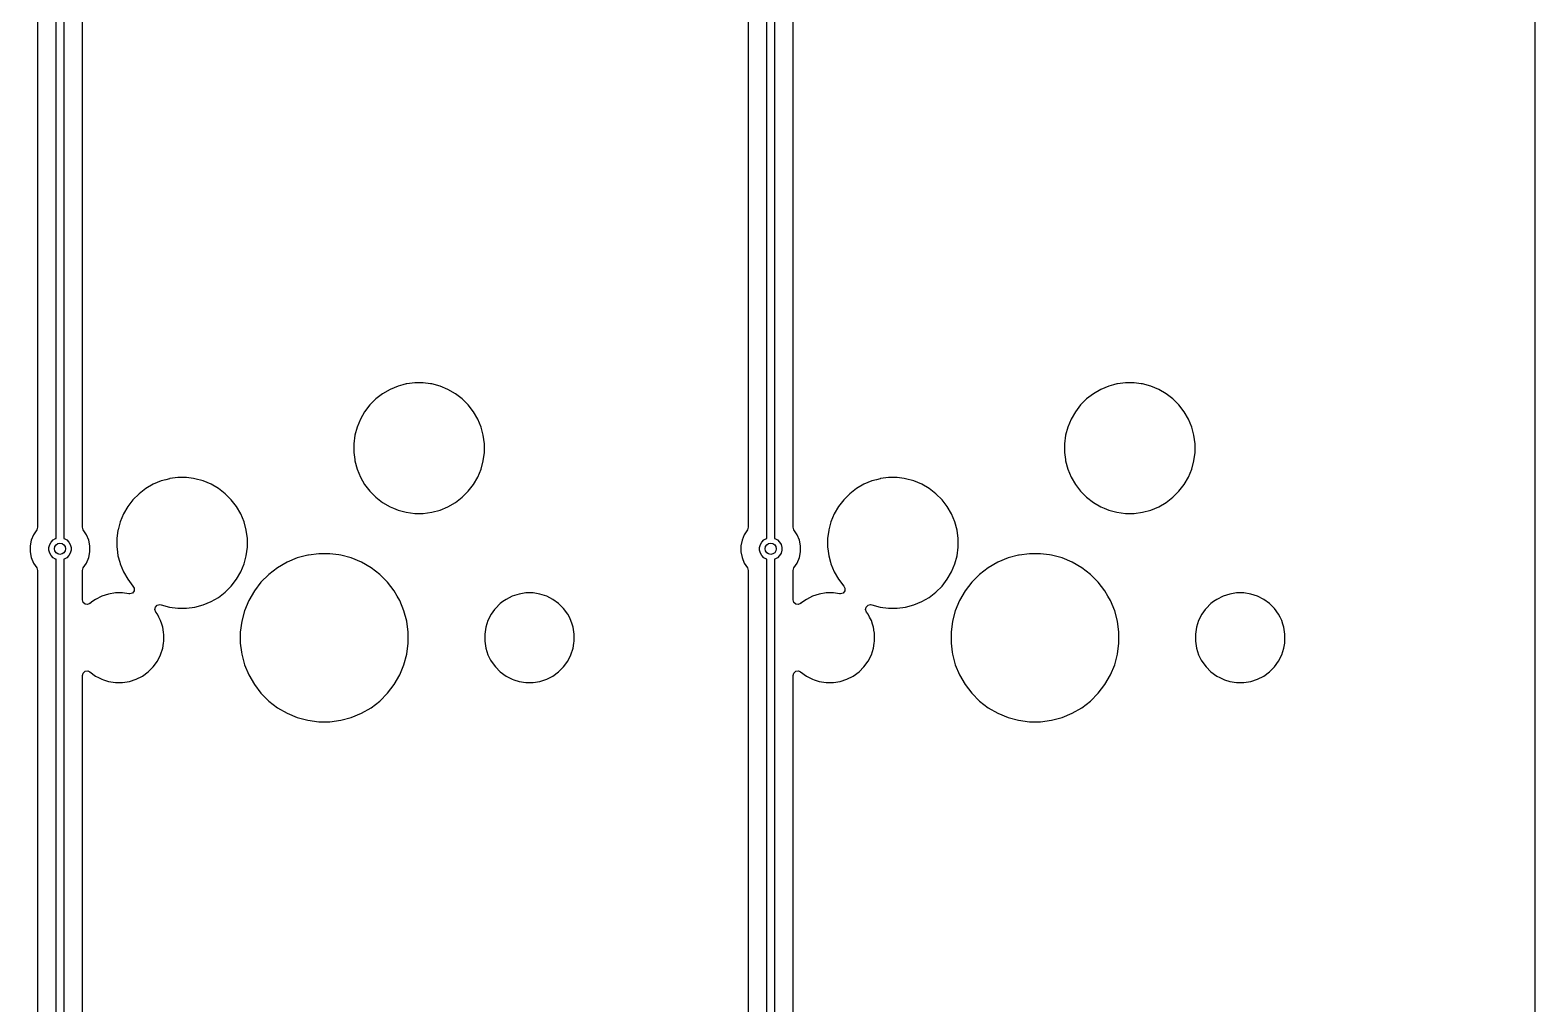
# Model space of a CAD drawing. Extents: x 3.97 to 7.28, y -6.08 to -1.4.
# Drawn here: x 5.69 to 7.278, y -4.511 to -3.484 of the extents above; entities that cross this region are included whole.
import ezdxf

# ---------------------------------------------------------------- set-up
doc = ezdxf.new("R2010")
doc.units = 0
doc.header["$MEASUREMENT"] = 0
doc.layers.add('BLACK', color=7, linetype='CONTINUOUS')

msp = doc.modelspace()

# ---------------------------------------------------------------- linework, layer by layer
at = {"layer": 'BLACK', "linetype": 'CONTINUOUS'}
for p, q in [((7.2775, -1.522), (7.2775, -5.978)), ((5.7171, -4.0202), (5.7171, -3.2923)), ((5.725, -3.2923), (5.725, -4.0202)), ((6.4671, -4.0202), (6.4671, -3.2923)), ((6.475, -3.2923), (6.475, -4.0202)), ((5.6974, -3.3041), (5.6974, -4.0084)), ((6.4474, -3.3041), (6.4474, -4.0084)), ((5.7447, -3.9205), (5.7447, -3.4148)), ((6.4947, -3.9205), (6.4947, -3.4148)), ((6.0828, -3.8583), (6.0778, -3.8596)), ((6.0865, -3.8573), (6.0828, -3.8583)), ((6.087, -3.8572), (6.0865, -3.8573)), ((6.0955, -3.8561), (6.087, -3.8572)), ((6.1045, -3.8561), (6.0955, -3.8561)), ((6.0955, -3.8561), (6.0955, -3.8561)), ((6.112, -3.8571), (6.1045, -3.8561)), ((6.1045, -3.8561), (6.1045, -3.8561)), ((6.1135, -3.8573), (6.112, -3.8571)), ((6.1222, -3.8596), (6.1135, -3.8573)), ((6.8328, -3.8583), (6.8278, -3.8596)), ((6.8365, -3.8573), (6.8328, -3.8583)), ((6.837, -3.8572), (6.8365, -3.8573)), ((6.8455, -3.8561), (6.837, -3.8572)), ((6.8545, -3.8561), (6.8455, -3.8561)), ((6.8455, -3.8561), (6.8455, -3.8561)), ((6.862, -3.8571), (6.8545, -3.8561)), ((6.8545, -3.8561), (6.8545, -3.8561)), ((6.8635, -3.8573), (6.862, -3.8571)), ((6.8722, -3.8596), (6.8635, -3.8573)), ((6.0545, -3.8731), (6.0481, -3.8795)), ((6.0616, -3.8676), (6.0545, -3.8731)), ((6.0695, -3.8631), (6.0616, -3.8676)), ((6.0778, -3.8596), (6.0695, -3.8631)), ((6.0695, -3.8631), (6.0695, -3.8631)), ((6.1305, -3.8631), (6.1222, -3.8596)), ((6.1384, -3.8676), (6.1305, -3.8631)), ((6.1305, -3.8631), (6.1305, -3.8631)), ((6.1455, -3.8731), (6.1384, -3.8676)), ((6.1519, -3.8795), (6.1455, -3.8731)), ((6.1455, -3.8731), (6.1455, -3.8731)), ((6.8045, -3.8731), (6.7981, -3.8795)), ((6.8116, -3.8676), (6.8045, -3.8731)), ((6.8195, -3.8631), (6.8116, -3.8676)), ((6.8278, -3.8596), (6.8195, -3.8631)), ((6.8195, -3.8631), (6.8195, -3.8631)), ((6.8805, -3.8631), (6.8722, -3.8596)), ((6.8884, -3.8676), (6.8805, -3.8631)), ((6.8805, -3.8631), (6.8805, -3.8631)), ((6.8955, -3.8731), (6.8884, -3.8676)), ((6.9019, -3.8795), (6.8955, -3.8731)), ((6.8955, -3.8731), (6.8955, -3.8731)), ((6.0426, -3.8866), (6.0381, -3.8945)), ((6.0481, -3.8795), (6.0426, -3.8866)), ((6.1574, -3.8866), (6.1519, -3.8795)), ((6.1519, -3.8795), (6.1519, -3.8795)), ((6.1619, -3.8945), (6.1574, -3.8866)), ((6.1574, -3.8866), (6.1574, -3.8866)), ((6.1574, -3.8866), (6.1574, -3.8866)), ((6.7926, -3.8866), (6.7881, -3.8945)), ((6.7981, -3.8795), (6.7926, -3.8866)), ((6.9074, -3.8866), (6.9019, -3.8795)), ((6.9019, -3.8795), (6.9019, -3.8795)), ((6.9119, -3.8945), (6.9074, -3.8866)), ((6.9074, -3.8866), (6.9074, -3.8866)), ((6.9074, -3.8866), (6.9074, -3.8866)), ((6.0346, -3.9028), (6.0323, -3.9115)), ((6.0381, -3.8945), (6.0346, -3.9028)), ((6.0381, -3.8945), (6.0381, -3.8945)), ((6.1654, -3.9028), (6.1619, -3.8945)), ((6.1677, -3.9115), (6.1654, -3.9028)), ((6.7846, -3.9028), (6.7823, -3.9115)), ((6.7881, -3.8945), (6.7846, -3.9028)), ((6.7881, -3.8945), (6.7881, -3.8945)), ((6.9154, -3.9028), (6.9119, -3.8945)), ((6.9177, -3.9115), (6.9154, -3.9028)), ((5.7447, -4.0084), (5.7447, -3.9205)), ((6.0323, -3.9115), (6.0311, -3.9205)), ((6.0311, -3.9205), (6.0311, -3.9295)), ((6.0323, -3.9115), (6.0323, -3.9115)), ((6.1689, -3.9205), (6.1677, -3.9115)), ((6.1689, -3.9295), (6.1689, -3.9205)), ((6.4947, -4.0084), (6.4947, -3.9205)), ((6.7823, -3.9115), (6.7811, -3.9205)), ((6.7811, -3.9205), (6.7811, -3.9295)), ((6.7823, -3.9115), (6.7823, -3.9115)), ((6.9189, -3.9205), (6.9177, -3.9115)), ((6.9189, -3.9295), (6.9189, -3.9205)), ((6.0311, -3.9295), (6.0321, -3.937)), ((6.0321, -3.937), (6.0323, -3.9385)), ((6.1677, -3.9385), (6.1689, -3.9295)), ((6.7811, -3.9295), (6.7821, -3.937)), ((6.7821, -3.937), (6.7823, -3.9385)), ((6.9177, -3.9385), (6.9189, -3.9295)), ((6.0323, -3.9385), (6.0323, -3.9385)), ((6.0323, -3.9385), (6.0346, -3.9472)), ((6.0346, -3.9472), (6.0381, -3.9555)), ((6.1619, -3.9555), (6.1654, -3.9472)), ((6.1654, -3.9472), (6.1677, -3.9385)), ((6.7823, -3.9385), (6.7823, -3.9385)), ((6.7823, -3.9385), (6.7846, -3.9472)), ((6.7846, -3.9472), (6.7881, -3.9555)), ((6.9119, -3.9555), (6.9154, -3.9472)), ((6.9154, -3.9472), (6.9177, -3.9385)), ((5.8116, -3.9676), (5.8045, -3.9731)), ((5.8195, -3.9631), (5.8116, -3.9676)), ((5.8278, -3.9596), (5.8195, -3.9631)), ((5.8195, -3.9631), (5.8195, -3.9631)), ((5.8328, -3.9583), (5.8278, -3.9596)), ((5.8365, -3.9573), (5.8328, -3.9583)), ((5.837, -3.9572), (5.8365, -3.9573)), ((5.8455, -3.9561), (5.837, -3.9572)), ((5.8545, -3.9561), (5.8455, -3.9561)), ((5.8455, -3.9561), (5.8455, -3.9561)), ((5.862, -3.9571), (5.8545, -3.9561)), ((5.8545, -3.9561), (5.8545, -3.9561)), ((5.8635, -3.9573), (5.862, -3.9571)), ((5.8722, -3.9596), (5.8635, -3.9573)), ((5.8805, -3.9631), (5.8722, -3.9596)), ((5.8884, -3.9676), (5.8805, -3.9631)), ((5.8805, -3.9631), (5.8805, -3.9631)), ((5.8955, -3.9731), (5.8884, -3.9676)), ((6.0381, -3.9555), (6.0381, -3.9555)), ((6.0381, -3.9555), (6.0426, -3.9634)), ((6.0426, -3.9634), (6.0481, -3.9705)), ((6.1519, -3.9705), (6.1574, -3.9634)), ((6.1574, -3.9634), (6.1619, -3.9555)), ((6.5616, -3.9676), (6.5545, -3.9731)), ((6.5695, -3.9631), (6.5616, -3.9676)), ((6.5778, -3.9596), (6.5695, -3.9631)), ((6.5695, -3.9631), (6.5695, -3.9631)), ((6.5828, -3.9583), (6.5778, -3.9596)), ((6.5865, -3.9573), (6.5828, -3.9583)), ((6.587, -3.9572), (6.5865, -3.9573)), ((6.5955, -3.9561), (6.587, -3.9572)), ((6.6045, -3.9561), (6.5955, -3.9561)), ((6.5955, -3.9561), (6.5955, -3.9561)), ((6.612, -3.9571), (6.6045, -3.9561)), ((6.6045, -3.9561), (6.6045, -3.9561)), ((6.6135, -3.9573), (6.612, -3.9571)), ((6.6222, -3.9596), (6.6135, -3.9573)), ((6.6305, -3.9631), (6.6222, -3.9596)), ((6.6384, -3.9676), (6.6305, -3.9631)), ((6.6305, -3.9631), (6.6305, -3.9631)), ((6.6455, -3.9731), (6.6384, -3.9676)), ((6.7881, -3.9555), (6.7881, -3.9555)), ((6.7881, -3.9555), (6.7926, -3.9634)), ((6.7926, -3.9634), (6.7981, -3.9705)), ((6.9019, -3.9705), (6.9074, -3.9634)), ((6.9074, -3.9634), (6.9119, -3.9555)), ((5.7981, -3.9795), (5.7926, -3.9866)), ((5.8045, -3.9731), (5.7981, -3.9795)), ((5.9019, -3.9795), (5.8955, -3.9731)), ((5.8955, -3.9731), (5.8955, -3.9731)), ((5.9074, -3.9866), (5.9019, -3.9795)), ((5.9019, -3.9795), (5.9019, -3.9795)), ((6.0481, -3.9705), (6.0481, -3.9705)), ((6.0481, -3.9705), (6.0545, -3.9769)), ((6.0545, -3.9769), (6.0545, -3.9769)), ((6.0545, -3.9769), (6.0616, -3.9824)), ((6.0616, -3.9824), (6.0616, -3.9824)), ((6.0616, -3.9824), (6.0616, -3.9824)), ((6.0616, -3.9824), (6.0695, -3.9869)), ((6.1305, -3.9869), (6.1384, -3.9824)), ((6.1384, -3.9824), (6.1455, -3.9769)), ((6.1455, -3.9769), (6.1519, -3.9705)), ((6.1455, -3.9769), (6.1455, -3.9769)), ((6.1455, -3.9769), (6.1455, -3.9769)), ((6.1519, -3.9705), (6.1519, -3.9705)), ((6.1519, -3.9705), (6.1519, -3.9705)), ((6.5481, -3.9795), (6.5426, -3.9866)), ((6.5545, -3.9731), (6.5481, -3.9795)), ((6.6519, -3.9795), (6.6455, -3.9731)), ((6.6455, -3.9731), (6.6455, -3.9731)), ((6.6574, -3.9866), (6.6519, -3.9795)), ((6.6519, -3.9795), (6.6519, -3.9795)), ((6.7981, -3.9705), (6.7981, -3.9705)), ((6.7981, -3.9705), (6.8045, -3.9769)), ((6.8045, -3.9769), (6.8045, -3.9769)), ((6.8045, -3.9769), (6.8116, -3.9824)), ((6.8116, -3.9824), (6.8116, -3.9824)), ((6.8116, -3.9824), (6.8116, -3.9824)), ((6.8116, -3.9824), (6.8195, -3.9869)), ((6.8805, -3.9869), (6.8884, -3.9824)), ((6.8884, -3.9824), (6.8955, -3.9769)), ((6.8955, -3.9769), (6.9019, -3.9705)), ((6.8955, -3.9769), (6.8955, -3.9769)), ((6.8955, -3.9769), (6.8955, -3.9769)), ((6.9019, -3.9705), (6.9019, -3.9705)), ((6.9019, -3.9705), (6.9019, -3.9705)), ((5.7881, -3.9945), (5.7846, -4.0028)), ((5.7926, -3.9866), (5.7881, -3.9945)), ((5.7881, -3.9945), (5.7881, -3.9945)), ((5.9119, -3.9945), (5.9074, -3.9866)), ((5.9074, -3.9866), (5.9074, -3.9866)), ((5.9074, -3.9866), (5.9074, -3.9866)), ((5.9154, -4.0028), (5.9119, -3.9945)), ((6.0695, -3.9869), (6.0695, -3.9869)), ((6.0695, -3.9869), (6.0695, -3.9869)), ((6.0695, -3.9869), (6.0731, -3.9884)), ((6.0731, -3.9884), (6.0778, -3.9904)), ((6.0778, -3.9904), (6.0865, -3.9927)), ((6.0865, -3.9927), (6.0955, -3.9939)), ((6.0955, -3.9939), (6.0955, -3.9939)), ((6.0955, -3.9939), (6.1045, -3.9939)), ((6.1045, -3.9939), (6.1135, -3.9927)), ((6.1045, -3.9939), (6.1045, -3.9939)), ((6.1135, -3.9927), (6.1222, -3.9904)), ((6.1222, -3.9904), (6.1305, -3.9869)), ((6.5381, -3.9945), (6.5346, -4.0028)), ((6.5426, -3.9866), (6.5381, -3.9945)), ((6.5381, -3.9945), (6.5381, -3.9945)), ((6.6619, -3.9945), (6.6574, -3.9866)), ((6.6574, -3.9866), (6.6574, -3.9866)), ((6.6574, -3.9866), (6.6574, -3.9866)), ((6.6654, -4.0028), (6.6619, -3.9945)), ((6.8195, -3.9869), (6.8195, -3.9869)), ((6.8195, -3.9869), (6.8195, -3.9869)), ((6.8195, -3.9869), (6.8231, -3.9884)), ((6.8231, -3.9884), (6.8278, -3.9904)), ((6.8278, -3.9904), (6.8365, -3.9927)), ((6.8365, -3.9927), (6.8455, -3.9939)), ((6.8455, -3.9939), (6.8455, -3.9939)), ((6.8455, -3.9939), (6.8545, -3.9939)), ((6.8545, -3.9939), (6.8635, -3.9927)), ((6.8545, -3.9939), (6.8545, -3.9939)), ((6.8635, -3.9927), (6.8722, -3.9904)), ((6.8722, -3.9904), (6.8805, -3.9869)), ((5.6931, -4.0163), (5.6908, -4.0221)), ((5.6966, -4.0111), (5.6931, -4.0163)), ((5.6931, -4.0163), (5.6931, -4.0163)), ((5.6974, -4.0084), (5.6966, -4.0111)), ((5.6966, -4.0111), (5.6966, -4.0111)), ((5.7447, -4.0085), (5.7447, -4.0084)), ((5.7455, -4.0111), (5.7447, -4.0085)), ((5.749, -4.0163), (5.7455, -4.0111)), ((5.7514, -4.0221), (5.749, -4.0163)), ((5.749, -4.0163), (5.749, -4.0163)), ((5.7823, -4.0115), (5.7811, -4.0205)), ((5.7824, -4.0111), (5.7823, -4.0115)), ((5.7823, -4.0115), (5.7823, -4.0115)), ((5.7846, -4.0028), (5.7824, -4.0111)), ((5.7846, -4.0028), (5.7846, -4.0028)), ((5.9177, -4.0115), (5.9154, -4.0028)), ((5.9189, -4.0205), (5.9177, -4.0115)), ((6.4431, -4.0163), (6.4408, -4.0221)), ((6.4466, -4.0111), (6.4431, -4.0163)), ((6.4431, -4.0163), (6.4431, -4.0163)), ((6.4474, -4.0084), (6.4466, -4.0111)), ((6.4466, -4.0111), (6.4466, -4.0111)), ((6.4947, -4.0085), (6.4947, -4.0084)), ((6.4955, -4.0111), (6.4947, -4.0085)), ((6.499, -4.0163), (6.4955, -4.0111)), ((6.5014, -4.0221), (6.499, -4.0163)), ((6.499, -4.0163), (6.499, -4.0163)), ((6.5323, -4.0115), (6.5311, -4.0205)), ((6.5324, -4.0111), (6.5323, -4.0115)), ((6.5323, -4.0115), (6.5323, -4.0115)), ((6.5346, -4.0028), (6.5324, -4.0111)), ((6.5346, -4.0028), (6.5346, -4.0028)), ((6.6677, -4.0115), (6.6654, -4.0028)), ((6.6689, -4.0205), (6.6677, -4.0115)), ((5.6908, -4.0221), (5.6895, -4.0281)), ((5.6895, -4.0281), (5.6895, -4.0344)), ((5.6908, -4.0221), (5.6908, -4.0221)), ((5.7094, -4.0297), (5.7102, -4.0267)), ((5.7094, -4.0328), (5.7094, -4.0297)), ((5.7102, -4.0358), (5.7094, -4.0328)), ((5.7102, -4.0267), (5.7117, -4.0241)), ((5.7117, -4.0241), (5.7139, -4.0219)), ((5.7139, -4.0219), (5.7165, -4.0203)), ((5.7165, -4.0203), (5.7171, -4.0202)), ((5.725, -4.0202), (5.7256, -4.0203)), ((5.7256, -4.0203), (5.7283, -4.0219)), ((5.7283, -4.0219), (5.7304, -4.0241)), ((5.7304, -4.0241), (5.732, -4.0267)), ((5.732, -4.0267), (5.7328, -4.0297)), ((5.7328, -4.0328), (5.732, -4.0358)), ((5.7328, -4.0297), (5.7328, -4.0328)), ((5.7526, -4.0281), (5.7514, -4.0221)), ((5.7514, -4.0221), (5.7514, -4.0221)), ((5.7526, -4.0344), (5.7526, -4.0281)), ((5.7526, -4.0281), (5.7526, -4.0281)), ((5.7526, -4.0281), (5.7526, -4.0281)), ((5.7811, -4.0205), (5.7811, -4.0295)), ((5.7811, -4.0295), (5.7813, -4.0311)), ((5.7813, -4.0311), (5.7823, -4.0385)), ((5.9177, -4.0385), (5.9189, -4.0295)), ((5.9189, -4.0295), (5.9189, -4.0205)), ((6.4408, -4.0221), (6.4395, -4.0281)), ((6.4395, -4.0281), (6.4395, -4.0344)), ((6.4408, -4.0221), (6.4408, -4.0221)), ((6.4594, -4.0297), (6.4602, -4.0267)), ((6.4594, -4.0328), (6.4594, -4.0297)), ((6.4602, -4.0358), (6.4594, -4.0328)), ((6.4602, -4.0267), (6.4617, -4.0241)), ((6.4617, -4.0241), (6.4639, -4.0219)), ((6.4639, -4.0219), (6.4665, -4.0203)), ((6.4665, -4.0203), (6.4671, -4.0202)), ((6.475, -4.0202), (6.4756, -4.0203)), ((6.4756, -4.0203), (6.4783, -4.0219)), ((6.4783, -4.0219), (6.4804, -4.0241)), ((6.4804, -4.0241), (6.482, -4.0267)), ((6.482, -4.0267), (6.4828, -4.0297)), ((6.4828, -4.0328), (6.482, -4.0358)), ((6.4828, -4.0297), (6.4828, -4.0328)), ((6.5026, -4.0281), (6.5014, -4.0221)), ((6.5014, -4.0221), (6.5014, -4.0221)), ((6.5026, -4.0344), (6.5026, -4.0281)), ((6.5026, -4.0281), (6.5026, -4.0281)), ((6.5026, -4.0281), (6.5026, -4.0281)), ((6.5311, -4.0205), (6.5311, -4.0295)), ((6.5311, -4.0295), (6.5313, -4.0311)), ((6.5313, -4.0311), (6.5323, -4.0385)), ((6.6677, -4.0385), (6.6689, -4.0295)), ((6.6689, -4.0295), (6.6689, -4.0205)), ((5.6895, -4.0344), (5.6908, -4.0404)), ((5.6908, -4.0404), (5.6908, -4.0404)), ((5.6908, -4.0404), (5.6931, -4.0462)), ((5.6931, -4.0462), (5.6931, -4.0462)), ((5.6931, -4.0462), (5.6966, -4.0514)), ((5.7117, -4.0384), (5.7102, -4.0358)), ((5.7139, -4.0406), (5.7117, -4.0384)), ((5.7165, -4.0422), (5.7139, -4.0406)), ((5.7171, -4.0423), (5.7165, -4.0422)), ((5.7171, -4.7702), (5.7171, -4.0423)), ((5.7256, -4.0422), (5.725, -4.0423)), ((5.725, -4.0423), (5.725, -4.7702)), ((5.7283, -4.0406), (5.7256, -4.0422)), ((5.7304, -4.0384), (5.7283, -4.0406)), ((5.732, -4.0358), (5.7304, -4.0384)), ((5.7455, -4.0514), (5.749, -4.0462)), ((5.749, -4.0462), (5.7514, -4.0404)), ((5.749, -4.0462), (5.749, -4.0462)), ((5.749, -4.0462), (5.749, -4.0462)), ((5.7514, -4.0404), (5.7526, -4.0344)), ((5.7823, -4.0385), (5.7841, -4.0454)), ((5.7841, -4.0454), (5.7846, -4.0472)), ((5.7846, -4.0472), (5.7881, -4.0555)), ((5.9119, -4.0555), (5.9154, -4.0472)), ((5.9154, -4.0472), (5.9177, -4.0385)), ((5.9607, -4.0454), (5.9507, -4.0512)), ((5.9715, -4.0409), (5.9607, -4.0454)), ((5.9607, -4.0454), (5.9607, -4.0454)), ((5.9827, -4.0379), (5.9715, -4.0409)), ((5.9715, -4.0409), (5.9715, -4.0409)), ((5.9832, -4.0378), (5.9827, -4.0379)), ((5.9942, -4.0364), (5.9832, -4.0378)), ((6.0058, -4.0364), (5.9942, -4.0364)), ((5.9942, -4.0364), (5.9942, -4.0364)), ((6.0154, -4.0377), (6.0058, -4.0364)), ((6.0058, -4.0364), (6.0058, -4.0364)), ((6.0173, -4.0379), (6.0154, -4.0377)), ((6.0285, -4.0409), (6.0173, -4.0379)), ((6.0393, -4.0454), (6.0285, -4.0409)), ((6.0285, -4.0409), (6.0285, -4.0409)), ((6.0285, -4.0409), (6.0285, -4.0409)), ((6.0493, -4.0512), (6.0393, -4.0454)), ((6.0393, -4.0454), (6.0393, -4.0454)), ((6.4395, -4.0344), (6.4408, -4.0404)), ((6.4408, -4.0404), (6.4408, -4.0404)), ((6.4408, -4.0404), (6.4431, -4.0462)), ((6.4431, -4.0462), (6.4431, -4.0462)), ((6.4431, -4.0462), (6.4466, -4.0514)), ((6.4617, -4.0384), (6.4602, -4.0358)), ((6.4639, -4.0406), (6.4617, -4.0384)), ((6.4665, -4.0422), (6.4639, -4.0406)), ((6.4671, -4.0423), (6.4665, -4.0422)), ((6.4671, -4.7702), (6.4671, -4.0423)), ((6.4756, -4.0422), (6.475, -4.0423)), ((6.475, -4.0423), (6.475, -4.7702)), ((6.4783, -4.0406), (6.4756, -4.0422)), ((6.4804, -4.0384), (6.4783, -4.0406)), ((6.482, -4.0358), (6.4804, -4.0384)), ((6.4955, -4.0514), (6.499, -4.0462)), ((6.499, -4.0462), (6.5014, -4.0404)), ((6.499, -4.0462), (6.499, -4.0462)), ((6.499, -4.0462), (6.499, -4.0462)), ((6.5014, -4.0404), (6.5026, -4.0344)), ((6.5323, -4.0385), (6.5341, -4.0454)), ((6.5341, -4.0454), (6.5346, -4.0472)), ((6.5346, -4.0472), (6.5381, -4.0555)), ((6.6619, -4.0555), (6.6654, -4.0472)), ((6.6654, -4.0472), (6.6677, -4.0385)), ((6.7107, -4.0454), (6.7007, -4.0512)), ((6.7215, -4.0409), (6.7107, -4.0454)), ((6.7107, -4.0454), (6.7107, -4.0454)), ((6.7327, -4.0379), (6.7215, -4.0409)), ((6.7215, -4.0409), (6.7215, -4.0409)), ((6.7332, -4.0378), (6.7327, -4.0379)), ((6.7442, -4.0364), (6.7332, -4.0378)), ((6.7558, -4.0364), (6.7442, -4.0364)), ((6.7442, -4.0364), (6.7442, -4.0364)), ((6.7654, -4.0377), (6.7558, -4.0364)), ((6.7558, -4.0364), (6.7558, -4.0364)), ((6.7673, -4.0379), (6.7654, -4.0377)), ((6.7785, -4.0409), (6.7673, -4.0379)), ((6.7893, -4.0454), (6.7785, -4.0409)), ((6.7785, -4.0409), (6.7785, -4.0409)), ((6.7785, -4.0409), (6.7785, -4.0409)), ((6.7993, -4.0512), (6.7893, -4.0454)), ((6.7893, -4.0454), (6.7893, -4.0454)), ((5.6966, -4.0514), (5.6974, -4.054)), ((5.6974, -4.054), (5.6974, -4.0541)), ((5.6974, -4.0541), (5.6974, -4.7584)), ((5.7447, -4.0541), (5.7455, -4.0514)), ((5.7447, -4.0852), (5.7447, -4.0541)), ((5.7455, -4.0514), (5.7455, -4.0514)), ((5.7881, -4.0555), (5.7881, -4.0555)), ((5.7881, -4.0555), (5.7926, -4.0634)), ((5.7926, -4.0634), (5.7981, -4.0705)), ((5.9019, -4.0705), (5.9074, -4.0634)), ((5.9074, -4.0634), (5.9119, -4.0555)), ((5.9415, -4.0582), (5.9332, -4.0665)), ((5.9507, -4.0512), (5.9415, -4.0582)), ((5.9415, -4.0582), (5.9415, -4.0582)), ((6.0585, -4.0582), (6.0493, -4.0512)), ((6.0668, -4.0665), (6.0585, -4.0582)), ((6.0585, -4.0582), (6.0585, -4.0582)), ((6.4466, -4.0514), (6.4474, -4.054)), ((6.4474, -4.054), (6.4474, -4.0541)), ((6.4474, -4.0541), (6.4474, -4.7584)), ((6.4947, -4.0541), (6.4955, -4.0514)), ((6.4947, -4.0852), (6.4947, -4.0541)), ((6.4955, -4.0514), (6.4955, -4.0514)), ((6.5381, -4.0555), (6.5381, -4.0555)), ((6.5381, -4.0555), (6.5426, -4.0634)), ((6.5426, -4.0634), (6.5481, -4.0705)), ((6.6519, -4.0705), (6.6574, -4.0634)), ((6.6574, -4.0634), (6.6619, -4.0555)), ((6.6915, -4.0582), (6.6832, -4.0665)), ((6.7007, -4.0512), (6.6915, -4.0582)), ((6.6915, -4.0582), (6.6915, -4.0582)), ((6.8085, -4.0582), (6.7993, -4.0512)), ((6.8168, -4.0665), (6.8085, -4.0582)), ((6.8085, -4.0582), (6.8085, -4.0582)), ((5.7724, -4.0789), (5.7653, -4.0812)), ((5.7797, -4.0777), (5.7724, -4.0789)), ((5.7872, -4.0777), (5.7797, -4.0777)), ((5.7797, -4.0777), (5.7797, -4.0777)), ((5.7938, -4.0788), (5.7872, -4.0777)), ((5.7872, -4.0777), (5.7872, -4.0777)), ((5.7949, -4.0788), (5.7938, -4.0788)), ((5.7975, -4.0779), (5.7949, -4.0788)), ((5.7992, -4.0757), (5.7975, -4.0779)), ((5.7981, -4.0705), (5.7982, -4.0707)), ((5.7982, -4.0707), (5.7981, -4.0707)), ((5.7981, -4.0707), (5.7994, -4.0729)), ((5.7994, -4.0729), (5.7992, -4.0757)), ((5.8884, -4.0824), (5.8955, -4.0769)), ((5.8955, -4.0769), (5.9019, -4.0705)), ((5.8955, -4.0769), (5.8955, -4.0769)), ((5.8955, -4.0769), (5.8955, -4.0769)), ((5.9019, -4.0705), (5.9019, -4.0705)), ((5.9019, -4.0705), (5.9019, -4.0705)), ((5.9262, -4.0757), (5.9204, -4.0857)), ((5.9332, -4.0665), (5.9262, -4.0757)), ((5.9332, -4.0665), (5.9332, -4.0665)), ((6.0738, -4.0757), (6.0668, -4.0665)), ((6.0668, -4.0665), (6.0668, -4.0665)), ((6.077, -4.0812), (6.0738, -4.0757)), ((6.2055, -4.0789), (6.1984, -4.0812)), ((6.2128, -4.0777), (6.2055, -4.0789)), ((6.2203, -4.0777), (6.2128, -4.0777)), ((6.2128, -4.0777), (6.2128, -4.0777)), ((6.2276, -4.0789), (6.2203, -4.0777)), ((6.2203, -4.0777), (6.2203, -4.0777)), ((6.2347, -4.0812), (6.2276, -4.0789)), ((6.5224, -4.0789), (6.5153, -4.0812)), ((6.5297, -4.0777), (6.5224, -4.0789)), ((6.5372, -4.0777), (6.5297, -4.0777)), ((6.5297, -4.0777), (6.5297, -4.0777)), ((6.5438, -4.0788), (6.5372, -4.0777)), ((6.5372, -4.0777), (6.5372, -4.0777)), ((6.5449, -4.0788), (6.5438, -4.0788)), ((6.5475, -4.0779), (6.5449, -4.0788)), ((6.5492, -4.0757), (6.5475, -4.0779)), ((6.5481, -4.0705), (6.5482, -4.0707)), ((6.5482, -4.0707), (6.5481, -4.0707)), ((6.5481, -4.0707), (6.5494, -4.0729)), ((6.5494, -4.0729), (6.5492, -4.0757)), ((6.6384, -4.0824), (6.6455, -4.0769)), ((6.6455, -4.0769), (6.6519, -4.0705)), ((6.6455, -4.0769), (6.6455, -4.0769)), ((6.6455, -4.0769), (6.6455, -4.0769)), ((6.6519, -4.0705), (6.6519, -4.0705)), ((6.6519, -4.0705), (6.6519, -4.0705)), ((6.6762, -4.0757), (6.6704, -4.0857)), ((6.6832, -4.0665), (6.6762, -4.0757)), ((6.6832, -4.0665), (6.6832, -4.0665)), ((6.8238, -4.0757), (6.8168, -4.0665)), ((6.8168, -4.0665), (6.8168, -4.0665)), ((6.827, -4.0812), (6.8238, -4.0757)), ((6.9555, -4.0789), (6.9484, -4.0812)), ((6.9628, -4.0777), (6.9555, -4.0789)), ((6.9703, -4.0777), (6.9628, -4.0777)), ((6.9628, -4.0777), (6.9628, -4.0777)), ((6.9776, -4.0789), (6.9703, -4.0777)), ((6.9703, -4.0777), (6.9703, -4.0777)), ((6.9847, -4.0812), (6.9776, -4.0789)), ((5.7455, -4.0878), (5.7447, -4.0852)), ((5.7475, -4.0896), (5.7455, -4.0878)), ((5.7502, -4.09), (5.7475, -4.0896)), ((5.7525, -4.089), (5.7502, -4.09)), ((5.7527, -4.0889), (5.7525, -4.0891)), ((5.7525, -4.0891), (5.7525, -4.089)), ((5.7559, -4.0866), (5.7527, -4.0889)), ((5.7527, -4.0889), (5.7527, -4.0889)), ((5.7587, -4.0846), (5.7559, -4.0866)), ((5.7653, -4.0812), (5.7587, -4.0846)), ((5.8212, -4.0953), (5.8219, -4.0926)), ((5.8222, -4.0979), (5.8212, -4.0953)), ((5.8219, -4.0926), (5.8238, -4.0907)), ((5.8238, -4.0907), (5.8265, -4.0901)), ((5.8265, -4.0901), (5.8277, -4.0904)), ((5.8277, -4.0904), (5.8278, -4.0904)), ((5.8278, -4.0904), (5.8278, -4.0904)), ((5.8278, -4.0904), (5.8365, -4.0927)), ((5.8365, -4.0927), (5.8455, -4.0939)), ((5.8455, -4.0939), (5.8455, -4.0939)), ((5.8455, -4.0939), (5.8545, -4.0939)), ((5.8545, -4.0939), (5.8635, -4.0927)), ((5.8545, -4.0939), (5.8545, -4.0939)), ((5.8635, -4.0927), (5.8722, -4.0904)), ((5.8722, -4.0904), (5.8805, -4.0869)), ((5.8805, -4.0869), (5.8884, -4.0824)), ((5.9159, -4.0965), (5.9129, -4.1077)), ((5.9204, -4.0857), (5.9159, -4.0965)), ((5.9159, -4.0965), (5.9159, -4.0965)), ((5.9204, -4.0857), (5.9204, -4.0857)), ((6.0796, -4.0857), (6.077, -4.0812)), ((6.0841, -4.0965), (6.0796, -4.0857)), ((6.0871, -4.1077), (6.0841, -4.0965)), ((6.1797, -4.0953), (6.1761, -4.1002)), ((6.1805, -4.0942), (6.1797, -4.0953)), ((6.1857, -4.0889), (6.1805, -4.0942)), ((6.1805, -4.0942), (6.1805, -4.0942)), ((6.1805, -4.0942), (6.1805, -4.0942)), ((6.1885, -4.0869), (6.1857, -4.0889)), ((6.1857, -4.0889), (6.1857, -4.0889)), ((6.1857, -4.0889), (6.1857, -4.0889)), ((6.1918, -4.0846), (6.1885, -4.0869)), ((6.1984, -4.0812), (6.1918, -4.0846)), ((6.2413, -4.0846), (6.2347, -4.0812)), ((6.2473, -4.0889), (6.2413, -4.0846)), ((6.2526, -4.0942), (6.2473, -4.0889)), ((6.257, -4.1002), (6.2526, -4.0942)), ((6.4955, -4.0878), (6.4947, -4.0852)), ((6.4975, -4.0896), (6.4955, -4.0878)), ((6.5002, -4.09), (6.4975, -4.0896)), ((6.5025, -4.089), (6.5002, -4.09)), ((6.5027, -4.0889), (6.5025, -4.0891)), ((6.5025, -4.0891), (6.5025, -4.089)), ((6.5059, -4.0866), (6.5027, -4.0889)), ((6.5027, -4.0889), (6.5027, -4.0889)), ((6.5087, -4.0846), (6.5059, -4.0866)), ((6.5153, -4.0812), (6.5087, -4.0846)), ((6.5712, -4.0953), (6.5719, -4.0926)), ((6.5722, -4.0979), (6.5712, -4.0953)), ((6.5719, -4.0926), (6.5738, -4.0907)), ((6.5738, -4.0907), (6.5765, -4.0901)), ((6.5765, -4.0901), (6.5777, -4.0904)), ((6.5777, -4.0904), (6.5778, -4.0904)), ((6.5778, -4.0904), (6.5778, -4.0904)), ((6.5778, -4.0904), (6.5865, -4.0927)), ((6.5865, -4.0927), (6.5955, -4.0939)), ((6.5955, -4.0939), (6.5955, -4.0939)), ((6.5955, -4.0939), (6.6045, -4.0939)), ((6.6045, -4.0939), (6.6135, -4.0927)), ((6.6045, -4.0939), (6.6045, -4.0939)), ((6.6135, -4.0927), (6.6222, -4.0904)), ((6.6222, -4.0904), (6.6305, -4.0869)), ((6.6305, -4.0869), (6.6384, -4.0824)), ((6.6659, -4.0965), (6.6629, -4.1077)), ((6.6704, -4.0857), (6.6659, -4.0965)), ((6.6659, -4.0965), (6.6659, -4.0965)), ((6.6704, -4.0857), (6.6704, -4.0857)), ((6.8296, -4.0857), (6.827, -4.0812)), ((6.8341, -4.0965), (6.8296, -4.0857)), ((6.8371, -4.1077), (6.8341, -4.0965)), ((6.9297, -4.0953), (6.9261, -4.1002)), ((6.9305, -4.0942), (6.9297, -4.0953)), ((6.9357, -4.0889), (6.9305, -4.0942)), ((6.9305, -4.0942), (6.9305, -4.0942)), ((6.9305, -4.0942), (6.9305, -4.0942)), ((6.9385, -4.0869), (6.9357, -4.0889)), ((6.9357, -4.0889), (6.9357, -4.0889)), ((6.9357, -4.0889), (6.9357, -4.0889)), ((6.9418, -4.0846), (6.9385, -4.0869)), ((6.9484, -4.0812), (6.9418, -4.0846)), ((6.9913, -4.0846), (6.9847, -4.0812)), ((6.9973, -4.0889), (6.9913, -4.0846)), ((7.0026, -4.0942), (6.9973, -4.0889)), ((7.007, -4.1002), (7.0026, -4.0942)), ((5.8239, -4.1002), (5.8222, -4.0979)), ((5.8255, -4.1034), (5.8239, -4.1002)), ((5.8273, -4.1069), (5.8255, -4.1034)), ((5.8285, -4.1106), (5.8273, -4.1069)), ((5.8273, -4.1069), (5.8273, -4.1069)), ((5.8273, -4.1069), (5.8273, -4.1069)), ((5.8296, -4.1139), (5.8285, -4.1106)), ((5.9129, -4.1077), (5.9114, -4.1192)), ((5.9129, -4.1077), (5.9129, -4.1077)), ((6.0886, -4.1192), (6.0871, -4.1077)), ((6.1727, -4.1069), (6.1704, -4.1139)), ((6.1761, -4.1002), (6.1727, -4.1069)), ((6.2586, -4.1034), (6.257, -4.1002)), ((6.2603, -4.1069), (6.2586, -4.1034)), ((6.2616, -4.1106), (6.2603, -4.1069)), ((6.2603, -4.1069), (6.2603, -4.1069)), ((6.2603, -4.1069), (6.2603, -4.1069)), ((6.2626, -4.1139), (6.2616, -4.1106)), ((6.5739, -4.1002), (6.5722, -4.0979)), ((6.5755, -4.1034), (6.5739, -4.1002)), ((6.5773, -4.1069), (6.5755, -4.1034)), ((6.5785, -4.1106), (6.5773, -4.1069)), ((6.5773, -4.1069), (6.5773, -4.1069)), ((6.5773, -4.1069), (6.5773, -4.1069)), ((6.5796, -4.1139), (6.5785, -4.1106)), ((6.6629, -4.1077), (6.6614, -4.1192)), ((6.6629, -4.1077), (6.6629, -4.1077)), ((6.8386, -4.1192), (6.8371, -4.1077)), ((6.9227, -4.1069), (6.9204, -4.1139)), ((6.9261, -4.1002), (6.9227, -4.1069)), ((7.0086, -4.1034), (7.007, -4.1002)), ((7.0103, -4.1069), (7.0086, -4.1034)), ((7.0116, -4.1106), (7.0103, -4.1069)), ((7.0103, -4.1069), (7.0103, -4.1069)), ((7.0103, -4.1069), (7.0103, -4.1069)), ((7.0126, -4.1139), (7.0116, -4.1106)), ((5.8304, -4.1192), (5.8296, -4.1139)), ((5.8305, -4.1198), (5.8304, -4.1192)), ((5.8304, -4.1308), (5.8307, -4.1287)), ((5.8307, -4.1213), (5.8305, -4.1198)), ((5.8307, -4.1287), (5.8307, -4.1213)), ((5.9114, -4.1192), (5.9114, -4.1308)), ((6.0886, -4.1213), (6.0886, -4.1192)), ((6.0886, -4.1308), (6.0886, -4.1213)), ((6.1704, -4.1139), (6.1693, -4.1213)), ((6.1693, -4.1213), (6.1693, -4.1287)), ((6.1693, -4.1287), (6.1704, -4.1361)), ((6.2638, -4.1213), (6.2626, -4.1139)), ((6.2635, -4.1308), (6.2638, -4.1287)), ((6.2638, -4.1287), (6.2638, -4.1213)), ((6.5804, -4.1192), (6.5796, -4.1139)), ((6.5805, -4.1198), (6.5804, -4.1192)), ((6.5804, -4.1308), (6.5807, -4.1287)), ((6.5807, -4.1213), (6.5805, -4.1198)), ((6.5807, -4.1287), (6.5807, -4.1213)), ((6.6614, -4.1192), (6.6614, -4.1308)), ((6.8386, -4.1213), (6.8386, -4.1192)), ((6.8386, -4.1308), (6.8386, -4.1213)), ((6.9204, -4.1139), (6.9193, -4.1213)), ((6.9193, -4.1213), (6.9193, -4.1287)), ((6.9193, -4.1287), (6.9204, -4.1361)), ((7.0138, -4.1213), (7.0126, -4.1139)), ((7.0135, -4.1308), (7.0138, -4.1287)), ((7.0138, -4.1287), (7.0138, -4.1213)), ((5.8239, -4.1498), (5.8273, -4.1431)), ((5.8273, -4.1431), (5.8296, -4.1361)), ((5.8296, -4.1361), (5.8304, -4.1308)), ((5.9114, -4.1308), (5.9127, -4.1404)), ((5.9127, -4.1404), (5.9129, -4.1423)), ((5.9129, -4.1423), (5.9159, -4.1535)), ((6.0841, -4.1535), (6.0871, -4.1423)), ((6.0871, -4.1423), (6.0886, -4.1308)), ((6.1704, -4.1361), (6.1727, -4.1431)), ((6.1727, -4.1431), (6.1755, -4.1485)), ((6.257, -4.1498), (6.2603, -4.1431)), ((6.2603, -4.1431), (6.2626, -4.1361)), ((6.2626, -4.1361), (6.2635, -4.1308)), ((6.5739, -4.1498), (6.5773, -4.1431)), ((6.5773, -4.1431), (6.5796, -4.1361)), ((6.5796, -4.1361), (6.5804, -4.1308)), ((6.6614, -4.1308), (6.6627, -4.1404)), ((6.6627, -4.1404), (6.6629, -4.1423)), ((6.6629, -4.1423), (6.6659, -4.1535)), ((6.8341, -4.1535), (6.8371, -4.1423)), ((6.8371, -4.1423), (6.8386, -4.1308)), ((6.9204, -4.1361), (6.9227, -4.1431)), ((6.9227, -4.1431), (6.9255, -4.1485)), ((7.007, -4.1498), (7.0103, -4.1431)), ((7.0103, -4.1431), (7.0126, -4.1361)), ((7.0126, -4.1361), (7.0135, -4.1308)), ((5.7455, -4.1622), (5.7476, -4.1604)), ((5.7476, -4.1604), (5.7503, -4.16)), ((5.7503, -4.16), (5.7525, -4.161)), ((5.8143, -4.1611), (5.8195, -4.1558)), ((5.8195, -4.1558), (5.8239, -4.1498)), ((5.9159, -4.1535), (5.9159, -4.1535)), ((5.9159, -4.1535), (5.9204, -4.1643)), ((6.0796, -4.1643), (6.0841, -4.1535)), ((6.1755, -4.1485), (6.1761, -4.1498)), ((6.1761, -4.1498), (6.1805, -4.1558)), ((6.1805, -4.1558), (6.1857, -4.1611)), ((6.2473, -4.1611), (6.2526, -4.1558)), ((6.2526, -4.1558), (6.257, -4.1498)), ((6.4955, -4.1622), (6.4976, -4.1604)), ((6.4976, -4.1604), (6.5003, -4.16)), ((6.5003, -4.16), (6.5025, -4.161)), ((6.5643, -4.1611), (6.5695, -4.1558)), ((6.5695, -4.1558), (6.5739, -4.1498)), ((6.6659, -4.1535), (6.6659, -4.1535)), ((6.6659, -4.1535), (6.6704, -4.1643)), ((6.8296, -4.1643), (6.8341, -4.1535)), ((6.9255, -4.1485), (6.9261, -4.1498)), ((6.9261, -4.1498), (6.9305, -4.1558)), ((6.9305, -4.1558), (6.9357, -4.1611)), ((6.9973, -4.1611), (7.0026, -4.1558)), ((7.0026, -4.1558), (7.007, -4.1498)), ((5.7447, -4.1648), (5.7455, -4.1622)), ((5.7447, -4.6705), (5.7447, -4.1648)), ((5.7525, -4.161), (5.7525, -4.1609)), ((5.7525, -4.1609), (5.7527, -4.1611)), ((5.7527, -4.1611), (5.7527, -4.1611)), ((5.7527, -4.1611), (5.7587, -4.1654)), ((5.7587, -4.1654), (5.7618, -4.167)), ((5.7618, -4.167), (5.7653, -4.1688)), ((5.7653, -4.1688), (5.7653, -4.1688)), ((5.7653, -4.1688), (5.7653, -4.1688)), ((5.7653, -4.1688), (5.7669, -4.1693)), ((5.7669, -4.1693), (5.7724, -4.1711)), ((5.7724, -4.1711), (5.7797, -4.1723)), ((5.7797, -4.1723), (5.7797, -4.1723)), ((5.7797, -4.1723), (5.7872, -4.1723)), ((5.7872, -4.1723), (5.7945, -4.1711)), ((5.7945, -4.1711), (5.8016, -4.1688)), ((5.8016, -4.1688), (5.8082, -4.1654)), ((5.8082, -4.1654), (5.8143, -4.1611)), ((5.9204, -4.1643), (5.9204, -4.1643)), ((5.9204, -4.1643), (5.9262, -4.1743)), ((5.9262, -4.1743), (5.9332, -4.1835)), ((6.0668, -4.1835), (6.0738, -4.1743)), ((6.0738, -4.1743), (6.0796, -4.1643)), ((6.1857, -4.1611), (6.1918, -4.1654)), ((6.1918, -4.1654), (6.1949, -4.167)), ((6.1949, -4.167), (6.1984, -4.1688)), ((6.1984, -4.1688), (6.1984, -4.1688)), ((6.1984, -4.1688), (6.1984, -4.1688)), ((6.1984, -4.1688), (6.2, -4.1693)), ((6.2, -4.1693), (6.2055, -4.1711)), ((6.2055, -4.1711), (6.2128, -4.1723)), ((6.2128, -4.1723), (6.2128, -4.1723)), ((6.2128, -4.1723), (6.2203, -4.1723)), ((6.2203, -4.1723), (6.2276, -4.1711)), ((6.2276, -4.1711), (6.2347, -4.1688)), ((6.2347, -4.1688), (6.2413, -4.1654)), ((6.2413, -4.1654), (6.2473, -4.1611)), ((6.4947, -4.1648), (6.4955, -4.1622)), ((6.4947, -4.6705), (6.4947, -4.1648)), ((6.5025, -4.161), (6.5025, -4.1609)), ((6.5025, -4.1609), (6.5027, -4.1611)), ((6.5027, -4.1611), (6.5027, -4.1611)), ((6.5027, -4.1611), (6.5087, -4.1654)), ((6.5087, -4.1654), (6.5118, -4.167)), ((6.5118, -4.167), (6.5153, -4.1688)), ((6.5153, -4.1688), (6.5153, -4.1688)), ((6.5153, -4.1688), (6.5153, -4.1688)), ((6.5153, -4.1688), (6.5169, -4.1693)), ((6.5169, -4.1693), (6.5224, -4.1711)), ((6.5224, -4.1711), (6.5297, -4.1723)), ((6.5297, -4.1723), (6.5297, -4.1723)), ((6.5297, -4.1723), (6.5372, -4.1723)), ((6.5372, -4.1723), (6.5445, -4.1711)), ((6.5445, -4.1711), (6.5516, -4.1688)), ((6.5516, -4.1688), (6.5582, -4.1654)), ((6.5582, -4.1654), (6.5643, -4.1611)), ((6.6704, -4.1643), (6.6704, -4.1643)), ((6.6704, -4.1643), (6.6762, -4.1743)), ((6.6762, -4.1743), (6.6832, -4.1835)), ((6.8168, -4.1835), (6.8238, -4.1743)), ((6.8238, -4.1743), (6.8296, -4.1643)), ((6.9357, -4.1611), (6.9418, -4.1654)), ((6.9418, -4.1654), (6.9449, -4.167)), ((6.9449, -4.167), (6.9484, -4.1688)), ((6.9484, -4.1688), (6.9484, -4.1688)), ((6.9484, -4.1688), (6.9484, -4.1688)), ((6.9484, -4.1688), (6.95, -4.1693)), ((6.95, -4.1693), (6.9555, -4.1711)), ((6.9555, -4.1711), (6.9628, -4.1723)), ((6.9628, -4.1723), (6.9628, -4.1723)), ((6.9628, -4.1723), (6.9703, -4.1723)), ((6.9703, -4.1723), (6.9776, -4.1711)), ((6.9776, -4.1711), (6.9847, -4.1688)), ((6.9847, -4.1688), (6.9913, -4.1654)), ((6.9913, -4.1654), (6.9973, -4.1611)), ((5.9332, -4.1835), (5.9332, -4.1835)), ((5.9332, -4.1835), (5.9415, -4.1918)), ((5.9415, -4.1918), (5.9415, -4.1918)), ((5.9415, -4.1918), (5.9507, -4.1988)), ((6.0493, -4.1988), (6.0585, -4.1918)), ((6.0585, -4.1918), (6.0668, -4.1835)), ((6.6832, -4.1835), (6.6832, -4.1835)), ((6.6832, -4.1835), (6.6915, -4.1918)), ((6.6915, -4.1918), (6.6915, -4.1918)), ((6.6915, -4.1918), (6.7007, -4.1988)), ((6.7993, -4.1988), (6.8085, -4.1918)), ((6.8085, -4.1918), (6.8168, -4.1835)), ((5.9507, -4.1988), (5.9607, -4.2046)), ((5.9607, -4.2046), (5.9607, -4.2046)), ((5.9607, -4.2046), (5.9607, -4.2046)), ((5.9607, -4.2046), (5.9715, -4.2091)), ((6.0285, -4.2091), (6.0393, -4.2046)), ((6.0393, -4.2046), (6.0493, -4.1988)), ((6.7007, -4.1988), (6.7107, -4.2046)), ((6.7107, -4.2046), (6.7107, -4.2046)), ((6.7107, -4.2046), (6.7107, -4.2046)), ((6.7107, -4.2046), (6.7215, -4.2091)), ((6.7785, -4.2091), (6.7893, -4.2046)), ((6.7893, -4.2046), (6.7993, -4.1988)), ((5.9715, -4.2091), (5.9827, -4.2121)), ((5.9827, -4.2121), (5.9942, -4.2136)), ((5.9942, -4.2136), (5.9942, -4.2136)), ((5.9942, -4.2136), (6.0058, -4.2136)), ((6.0058, -4.2136), (6.0173, -4.2121)), ((6.0058, -4.2136), (6.0058, -4.2136)), ((6.0173, -4.2121), (6.0285, -4.2091)), ((6.7215, -4.2091), (6.7327, -4.2121)), ((6.7327, -4.2121), (6.7442, -4.2136)), ((6.7442, -4.2136), (6.7442, -4.2136)), ((6.7442, -4.2136), (6.7558, -4.2136)), ((6.7558, -4.2136), (6.7673, -4.2121)), ((6.7558, -4.2136), (6.7558, -4.2136)), ((6.7673, -4.2121), (6.7785, -4.2091))]:
    msp.add_line(p, q, dxfattribs=at)
at = {"layer": 'BLACK'}
for centre in [(5.7211, -4.0312), (6.4711, -4.0312)]:
    msp.add_circle(centre, 0.00591, dxfattribs=at)

doc.saveas('drawing.dxf')
